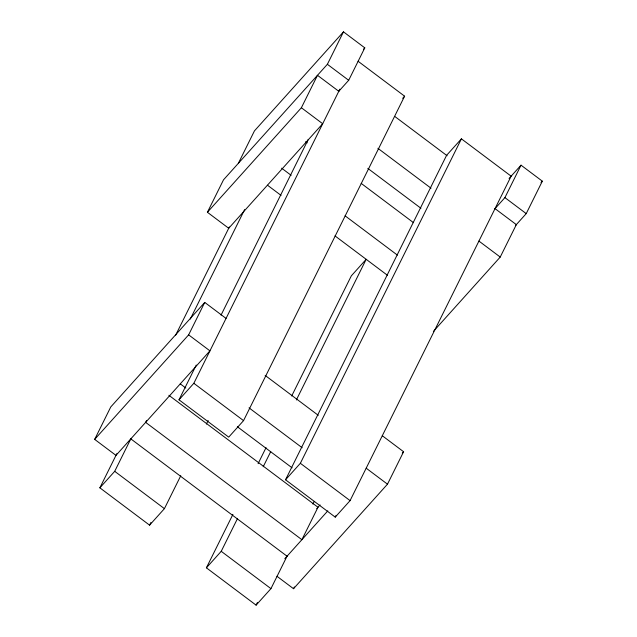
<?xml version="1.0" encoding="UTF-8"?>
<svg xmlns="http://www.w3.org/2000/svg" width="637" height="637" viewBox="0 0 637 637"><rect width="100%" height="100%" fill="white"/><g stroke="black" fill="none" stroke-linecap="round" stroke-linejoin="round"><path stroke-width="0.96" d="M204.748 302.408L188.64 334.855L209.947 350.852L115.974 455.383L94.666 439.379L110.774 406.939L204.748 302.408L226.047 318.412M338.788 91.298L317.489 75.301L301.381 107.741L322.688 123.737L228.715 228.269L207.407 212.272L223.515 179.825L327.378 64.297L343.486 31.85L364.786 47.847L348.686 80.294L338.717 91.378M238.349 163.319L254.458 130.872L343.486 31.85M180.773 475.712L164.418 508.652L149.584 525.159L99.866 487.823L116.842 453.624M175.438 335.595L229.352 226.979M99.866 487.823L114.708 471.324L131.055 438.383M190.272 319.089L244.632 209.589M146.518 420.619L145.65 422.371L301.89 539.698L317.99 507.251L168.893 395.29M358.05 61.224L404.606 96.179L243.549 420.627L228.715 437.133L179.005 399.805L196.26 365.041M221.039 315.124L308.204 139.535M179.005 399.805L193.839 383.299L339.855 89.156M149.584 525.159L150.905 522.483M206.404 424.075L208.172 420.516M287.295 555.703L270.94 588.644L256.106 605.15L206.396 567.822L232.911 514.401M258.096 463.656L266.051 447.636M291.682 395.999L351.345 275.821L366.179 259.315L296.356 399.972M206.396 567.822L221.23 551.316L237.585 518.375M263.216 466.738L270.725 451.609M285.527 479.796L446.585 155.348L461.419 138.85L511.137 176.178L350.079 500.626L335.237 517.125L285.527 479.796L300.361 463.29L461.419 138.85M256.106 605.15L257.436 602.483M312.926 504.074L314.256 501.399M276.944 576.262L293.514 588.707L294.39 586.948M335.237 517.125L336.121 515.349M494.957 208.705L504.918 197.621L521.026 165.174L542.334 181.171L526.226 213.618L515.596 225.442M293.514 588.707L387.487 484.176L403.595 451.737L382.288 435.732M433.391 331.415L500.228 257.061L516.336 224.622L495.029 208.625M207.407 212.272L301.381 107.741M363.456 49.328L364.786 47.847M94.666 439.379L188.64 334.855M402.672 98.337L404.606 96.179M509.067 178.479L521.026 165.174M541.004 182.652L542.334 181.171M316.7 508.684L320.085 504.926M284.787 558.721L327.8 510.874M402.265 453.202L403.595 451.737M327.378 64.297L348.686 80.294M504.918 197.621L526.226 213.618M394.781 116.452L447.126 155.754M377.884 148.302L431.018 188.202M478.92 241.065L500.228 257.061M367.804 168.375L420.938 208.275M305.672 141.685L307.257 142.879M361.187 183.376L413.524 222.679M281.634 168.176L291.149 175.318M345.079 215.816L397.424 255.126M267.548 185.248L281.068 195.4M334.998 235.897L387.487 275.311M265.143 375.408L318.277 415.316M366.179 468.179L387.487 484.176M249.035 407.855L302.177 447.755M193.839 383.299L243.549 420.627M300.361 463.29L350.079 500.626M180.271 383.864L185.821 388.029M237.37 426.742L292.096 467.837M130.816 438.877L287.048 556.205M114.708 471.324L164.418 508.652M221.23 551.316L270.94 588.644"/></g></svg>
